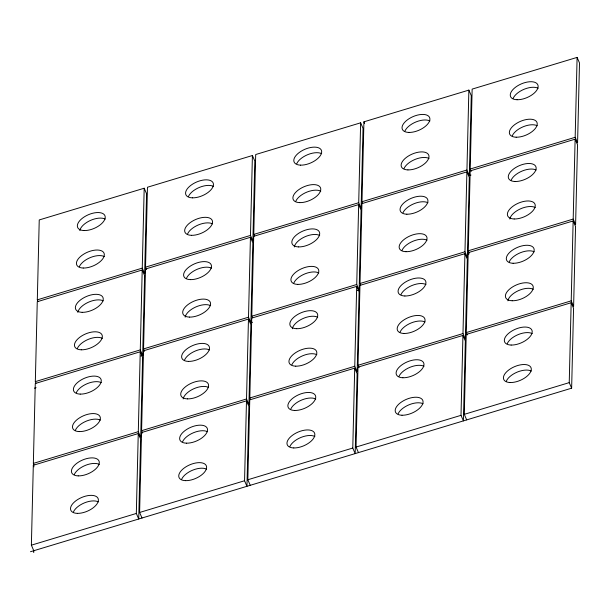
<?xml version="1.0" encoding="UTF-8"?>
<svg xmlns="http://www.w3.org/2000/svg" width="610" height="610" viewBox="0 0 610 610"><rect width="100%" height="100%" fill="white"/><g stroke="black" fill="none" stroke-linecap="round" stroke-linejoin="round"><path stroke-width="0.91" d="M33.733 552.599L33.779 550.723L31.377 545.172L33.306 465.27L138.256 433.558L140.658 439.108L138.729 519.011L136.327 513.46L138.256 433.558M34.038 464.988L33.352 463.402L35.281 383.499L140.231 351.779L142.633 357.33L140.704 437.233L138.302 431.682L140.231 351.779M36.013 383.21L35.327 381.624L37.263 301.721L142.206 270.001L144.608 275.56L142.679 355.462L140.872 356.004M37.995 301.431L37.309 299.846L39.238 219.943L144.189 188.231L146.591 193.782L144.654 273.684L142.252 268.133L144.189 188.231M142.679 355.462L140.277 349.904L142.206 270.001M142.008 518.02L139.606 512.469L141.535 432.566L246.486 400.846L248.888 406.397L246.958 486.3L244.557 480.749L246.486 400.846M142.61 433.07L141.581 430.69L143.51 350.788L248.461 319.076L250.862 324.627L248.933 404.529L246.531 398.978L248.461 319.076M144.585 351.291L143.556 348.912L145.485 269.01L250.435 237.298L252.837 242.849L250.908 322.751L252.548 322.255M146.56 269.521L145.531 267.142L147.468 187.239L252.41 155.519L254.82 161.078L252.883 240.973L250.481 235.422L252.41 155.519M250.908 322.751L248.506 317.2L250.435 237.298M250.237 485.308L247.835 479.757L249.764 399.855L354.715 368.143L357.117 373.694L355.18 453.596L352.778 448.045L354.715 368.143M250.496 399.573L249.81 397.987L251.739 318.084L356.69 286.364L359.092 291.915L357.163 371.818L354.761 366.267L356.69 286.364M252.471 317.795L251.785 316.209L253.714 236.306L358.665 204.586L361.067 210.145L359.137 290.047L357.33 290.589M254.446 236.017L253.76 234.431L255.697 154.528L360.64 122.816L363.041 128.367L361.112 208.269L358.71 202.718L360.64 122.816M359.137 290.047L356.736 284.489L358.665 204.586M358.466 452.605L356.057 447.054L357.994 367.151L462.937 335.431L465.346 340.99L463.409 420.885L461.007 415.334L462.937 335.431M359.069 367.655L358.039 365.276L359.969 285.373L464.919 253.661L467.321 259.212L465.392 339.114L462.982 333.563L464.919 253.661M360.701 285.083L360.014 283.498L361.943 203.603L466.894 171.883L469.296 177.434L467.367 257.336L464.965 251.785L466.894 171.883M362.675 203.313L361.989 201.727L363.918 121.825L468.869 90.105L471.271 95.663L469.342 175.558L470.981 175.062M469.342 175.558L466.94 170.007L468.869 90.105M466.688 419.893L464.286 414.342L466.223 334.44L571.166 302.728L573.568 308.279L571.639 388.181L30.5 551.714M467.298 334.951L466.269 332.572L468.198 252.67L573.141 220.95L575.55 226.501L573.613 306.403L571.212 300.852L573.141 220.95M469.273 253.173L468.244 250.794L470.173 170.891L575.123 139.172L577.525 144.73L575.596 224.632L573.187 219.074L575.123 139.172M471.248 171.395L470.218 169.016L472.148 89.113L577.098 57.401L579.5 62.952L577.571 142.854L575.169 137.303L577.098 57.401M571.639 388.181L569.237 382.63L571.166 302.728M37.309 299.846L142.252 268.133M145.531 267.142L250.481 235.422M253.76 234.431L358.71 202.718M361.989 201.727L466.94 170.007M470.218 169.016L575.169 137.303M35.327 381.624L140.277 349.904M143.556 348.912L248.506 317.2M251.785 316.209L356.736 284.489M360.014 283.498L464.965 251.785M468.244 250.794L573.187 219.074M34.45 388.166L36.089 387.67M33.352 463.402L138.302 431.682M141.581 430.69L246.531 398.978M249.81 397.987L354.761 366.267M358.039 365.276L462.982 333.563M466.269 332.572L571.212 300.852M31.377 545.172L136.327 513.46M139.606 512.469L244.557 480.749M247.835 479.757L352.778 448.045M356.057 447.054L461.007 415.334M464.286 414.342L569.237 382.63M468.198 252.67L468.884 254.256M363.918 121.825L364.605 123.411M33.306 465.27L33.992 466.856M79.826 230.61A14.846 7.419 -23.4 0 1 90.272 220.5A14.846 7.419 -23.4 0 1 105.225 219.089M79.376 266.593A14.846 7.419 -23.4 0 1 90.555 257.473A14.846 7.419 -23.4 0 1 104.318 256.566M188.505 196.405A14.846 7.419 -23.4 0 1 199.691 187.285A14.846 7.419 -23.4 0 1 213.447 186.378M187.598 233.882A14.846 7.419 -23.4 0 1 198.784 224.762A14.846 7.419 -23.4 0 1 212.547 223.855M295.827 201.178A14.846 7.419 -23.4 0 1 307.013 192.058A14.846 7.419 -23.4 0 1 320.768 191.151M296.735 163.694A14.846 7.419 -23.4 0 1 307.92 154.574A14.846 7.419 -23.4 0 1 321.676 153.674M404.964 130.99A14.846 7.419 -23.4 0 1 416.15 121.87A14.846 7.419 -23.4 0 1 429.905 120.963M404.056 168.467A14.846 7.419 -23.4 0 1 415.242 159.347A14.846 7.419 -23.4 0 1 428.998 158.44M513.193 98.286A14.846 7.419 -23.4 0 1 524.371 89.159A14.846 7.419 -23.4 0 1 538.134 88.259M512.286 135.763A14.846 7.419 -23.4 0 1 523.471 126.644A14.846 7.419 -23.4 0 1 537.227 125.736M186.53 278.183A14.846 7.419 -23.4 0 1 197.716 269.063A14.846 7.419 -23.4 0 1 211.472 268.156M185.165 317.154A14.846 7.419 -23.4 0 1 195.619 307.051A14.846 7.419 -23.4 0 1 210.564 305.633M294.302 246.966A14.846 7.419 -23.4 0 1 304.748 236.863A14.846 7.419 -23.4 0 1 319.701 235.445M293.852 282.948A14.846 7.419 -23.4 0 1 305.038 273.829A14.846 7.419 -23.4 0 1 318.794 272.922M511.211 180.057A14.846 7.419 -23.4 0 1 522.396 170.937A14.846 7.419 -23.4 0 1 536.159 170.03M509.853 219.028A14.846 7.419 -23.4 0 1 520.299 208.925A14.846 7.419 -23.4 0 1 535.252 207.507M402.989 212.768A14.846 7.419 -23.4 0 1 414.167 203.648A14.846 7.419 -23.4 0 1 427.93 202.741M77.394 348.363A14.846 7.419 -23.4 0 1 88.58 339.244A14.846 7.419 -23.4 0 1 102.343 338.337M77.844 312.381A14.846 7.419 -23.4 0 1 88.297 302.278A14.846 7.419 -23.4 0 1 103.242 300.86M402.082 250.245A14.846 7.419 -23.4 0 1 413.267 241.125A14.846 7.419 -23.4 0 1 427.023 240.218M184.555 359.953A14.846 7.419 -23.4 0 1 195.741 350.834A14.846 7.419 -23.4 0 1 209.497 349.934M291.877 364.727A14.846 7.419 -23.4 0 1 303.063 355.607A14.846 7.419 -23.4 0 1 316.819 354.7M292.327 328.744A14.846 7.419 -23.4 0 1 302.773 318.641A14.846 7.419 -23.4 0 1 317.726 317.223M76.326 392.665A14.846 7.419 -23.4 0 1 87.512 383.545A14.846 7.419 -23.4 0 1 101.268 382.638M75.419 430.141A14.846 7.419 -23.4 0 1 86.605 421.022A14.846 7.419 -23.4 0 1 100.36 420.115M183.191 398.932A14.846 7.419 -23.4 0 1 193.637 388.822A14.846 7.419 -23.4 0 1 208.589 387.411M400.107 332.015A14.846 7.419 -23.4 0 1 411.285 322.896A14.846 7.419 -23.4 0 1 425.048 321.996M401.006 294.538A14.846 7.419 -23.4 0 1 412.192 285.419A14.846 7.419 -23.4 0 1 425.955 284.519M507.878 300.806A14.846 7.419 -23.4 0 1 518.325 290.703A14.846 7.419 -23.4 0 1 533.277 289.285M509.236 261.835A14.846 7.419 -23.4 0 1 520.421 252.715A14.846 7.419 -23.4 0 1 534.185 251.808M289.902 446.505A14.846 7.419 -23.4 0 1 301.081 437.385A14.846 7.419 -23.4 0 1 314.844 436.478M290.802 409.02A14.846 7.419 -23.4 0 1 301.988 399.901A14.846 7.419 -23.4 0 1 315.751 399.001M182.581 441.732A14.846 7.419 -23.4 0 1 193.759 432.612A14.846 7.419 -23.4 0 1 207.522 431.705M73.444 511.92A14.846 7.419 -23.4 0 1 84.63 502.792A14.846 7.419 -23.4 0 1 98.385 501.893M74.351 474.435A14.846 7.419 -23.4 0 1 85.537 465.316A14.846 7.419 -23.4 0 1 99.293 464.416M399.031 376.317A14.846 7.419 -23.4 0 1 410.217 367.197A14.846 7.419 -23.4 0 1 423.973 366.29M181.673 479.208A14.846 7.419 -23.4 0 1 192.859 470.089A14.846 7.419 -23.4 0 1 206.615 469.182M398.124 413.793A14.846 7.419 -23.4 0 1 409.31 404.674A14.846 7.419 -23.4 0 1 423.073 403.767M507.261 343.605A14.846 7.419 -23.4 0 1 518.447 334.486A14.846 7.419 -23.4 0 1 532.202 333.586M506.353 381.09A14.846 7.419 -23.4 0 1 517.539 371.97A14.846 7.419 -23.4 0 1 531.302 371.063M84.149 230.557A14.846 7.419 -23.4 0 0 105.225 217.343A14.846 7.419 -23.4 0 0 84.485 216.763A14.846 7.419 -23.4 0 0 84.149 230.557M83.25 268.034A14.846 7.419 -23.4 0 0 104.325 254.82A14.846 7.419 -23.4 0 0 83.578 254.24A14.846 7.419 -23.4 0 0 83.25 268.034M191.479 235.323A14.846 7.419 -23.4 0 0 212.547 222.109A14.846 7.419 -23.4 0 0 191.807 221.529A14.846 7.419 -23.4 0 0 191.479 235.323M192.379 197.846A14.846 7.419 -23.4 0 0 213.454 184.632A14.846 7.419 -23.4 0 0 192.714 184.052A14.846 7.419 -23.4 0 0 192.379 197.846M300.608 165.142A14.846 7.419 -23.4 0 0 321.683 151.928A14.846 7.419 -23.4 0 0 300.943 151.349A14.846 7.419 -23.4 0 0 300.608 165.142M299.701 202.619A14.846 7.419 -23.4 0 0 320.776 189.405A14.846 7.419 -23.4 0 0 300.036 188.825A14.846 7.419 -23.4 0 0 299.701 202.619M408.837 132.431A14.846 7.419 -23.4 0 0 429.913 119.217A14.846 7.419 -23.4 0 0 409.173 118.637A14.846 7.419 -23.4 0 0 408.837 132.431M407.93 169.908A14.846 7.419 -23.4 0 0 429.005 156.694A14.846 7.419 -23.4 0 0 408.265 156.114A14.846 7.419 -23.4 0 0 407.93 169.908M517.067 99.727A14.846 7.419 -23.4 0 0 538.142 86.513A14.846 7.419 -23.4 0 0 517.402 85.934A14.846 7.419 -23.4 0 0 517.067 99.727M516.159 137.204A14.846 7.419 -23.4 0 0 537.235 123.99A14.846 7.419 -23.4 0 0 516.495 123.411A14.846 7.419 -23.4 0 0 516.159 137.204M82.175 312.328A14.846 7.419 -23.4 0 0 103.25 299.113A14.846 7.419 -23.4 0 0 82.51 298.534A14.846 7.419 -23.4 0 0 82.175 312.328M298.633 246.913A14.846 7.419 -23.4 0 0 319.709 233.699A14.846 7.419 -23.4 0 0 298.969 233.119A14.846 7.419 -23.4 0 0 298.633 246.913M297.726 284.39A14.846 7.419 -23.4 0 0 318.801 271.175A14.846 7.419 -23.4 0 0 298.061 270.596A14.846 7.419 -23.4 0 0 297.726 284.39M190.404 279.624A14.846 7.419 -23.4 0 0 211.479 266.41A14.846 7.419 -23.4 0 0 190.739 265.83A14.846 7.419 -23.4 0 0 190.404 279.624M189.496 317.101A14.846 7.419 -23.4 0 0 210.572 303.887A14.846 7.419 -23.4 0 0 189.832 303.307A14.846 7.419 -23.4 0 0 189.496 317.101M81.275 349.804A14.846 7.419 -23.4 0 0 102.343 336.59A14.846 7.419 -23.4 0 0 81.603 336.011A14.846 7.419 -23.4 0 0 81.275 349.804M515.092 181.498A14.846 7.419 -23.4 0 0 536.159 168.284A14.846 7.419 -23.4 0 0 515.419 167.704A14.846 7.419 -23.4 0 0 515.092 181.498M514.184 218.975A14.846 7.419 -23.4 0 0 535.26 205.761A14.846 7.419 -23.4 0 0 514.52 205.181A14.846 7.419 -23.4 0 0 514.184 218.975M406.862 214.209A14.846 7.419 -23.4 0 0 427.938 200.995A14.846 7.419 -23.4 0 0 407.198 200.415A14.846 7.419 -23.4 0 0 406.862 214.209M405.955 251.686A14.846 7.419 -23.4 0 0 427.03 238.472A14.846 7.419 -23.4 0 0 406.291 237.892A14.846 7.419 -23.4 0 0 405.955 251.686M188.429 361.402A14.846 7.419 -23.4 0 0 209.504 348.18A14.846 7.419 -23.4 0 0 188.764 347.608A14.846 7.419 -23.4 0 0 188.429 361.402M187.522 398.879A14.846 7.419 -23.4 0 0 208.597 385.657A14.846 7.419 -23.4 0 0 187.857 385.085A14.846 7.419 -23.4 0 0 187.522 398.879M295.751 366.168A14.846 7.419 -23.4 0 0 316.826 352.954A14.846 7.419 -23.4 0 0 296.086 352.374A14.846 7.419 -23.4 0 0 295.751 366.168M296.658 328.691A14.846 7.419 -23.4 0 0 317.734 315.477A14.846 7.419 -23.4 0 0 296.986 314.897A14.846 7.419 -23.4 0 0 296.658 328.691M80.2 394.106A14.846 7.419 -23.4 0 0 101.275 380.892A14.846 7.419 -23.4 0 0 80.535 380.312A14.846 7.419 -23.4 0 0 80.2 394.106M79.292 431.583A14.846 7.419 -23.4 0 0 100.368 418.368A14.846 7.419 -23.4 0 0 79.628 417.789A14.846 7.419 -23.4 0 0 79.292 431.583M403.98 333.464A14.846 7.419 -23.4 0 0 425.056 320.242A14.846 7.419 -23.4 0 0 404.316 319.671A14.846 7.419 -23.4 0 0 403.98 333.464M404.887 295.987A14.846 7.419 -23.4 0 0 425.955 282.765A14.846 7.419 -23.4 0 0 405.215 282.194A14.846 7.419 -23.4 0 0 404.887 295.987M512.209 300.753A14.846 7.419 -23.4 0 0 533.277 287.539A14.846 7.419 -23.4 0 0 512.537 286.959A14.846 7.419 -23.4 0 0 512.209 300.753M513.109 263.276A14.846 7.419 -23.4 0 0 534.185 250.062A14.846 7.419 -23.4 0 0 513.445 249.482A14.846 7.419 -23.4 0 0 513.109 263.276M186.454 443.173A14.846 7.419 -23.4 0 0 207.53 429.958A14.846 7.419 -23.4 0 0 186.782 429.379A14.846 7.419 -23.4 0 0 186.454 443.173M293.776 447.946A14.846 7.419 -23.4 0 0 314.851 434.732A14.846 7.419 -23.4 0 0 294.104 434.152A14.846 7.419 -23.4 0 0 293.776 447.946M294.683 410.469A14.846 7.419 -23.4 0 0 315.751 397.255A14.846 7.419 -23.4 0 0 295.011 396.675A14.846 7.419 -23.4 0 0 294.683 410.469M185.547 480.649A14.846 7.419 -23.4 0 0 206.622 467.435A14.846 7.419 -23.4 0 0 185.882 466.856A14.846 7.419 -23.4 0 0 185.547 480.649M77.317 513.361A14.846 7.419 -23.4 0 0 98.393 500.147A14.846 7.419 -23.4 0 0 77.653 499.567A14.846 7.419 -23.4 0 0 77.317 513.361M78.225 475.884A14.846 7.419 -23.4 0 0 99.3 462.67A14.846 7.419 -23.4 0 0 78.56 462.09A14.846 7.419 -23.4 0 0 78.225 475.884M402.905 377.758A14.846 7.419 -23.4 0 0 423.98 364.544A14.846 7.419 -23.4 0 0 403.24 363.964A14.846 7.419 -23.4 0 0 402.905 377.758M402.005 415.235A14.846 7.419 -23.4 0 0 423.073 402.02A14.846 7.419 -23.4 0 0 402.333 401.441A14.846 7.419 -23.4 0 0 402.005 415.235M510.227 382.531A14.846 7.419 -23.4 0 0 531.302 369.317A14.846 7.419 -23.4 0 0 510.562 368.737A14.846 7.419 -23.4 0 0 510.227 382.531M511.134 345.054A14.846 7.419 -23.4 0 0 532.21 331.84A14.846 7.419 -23.4 0 0 511.47 331.26A14.846 7.419 -23.4 0 0 511.134 345.054"/></g></svg>
